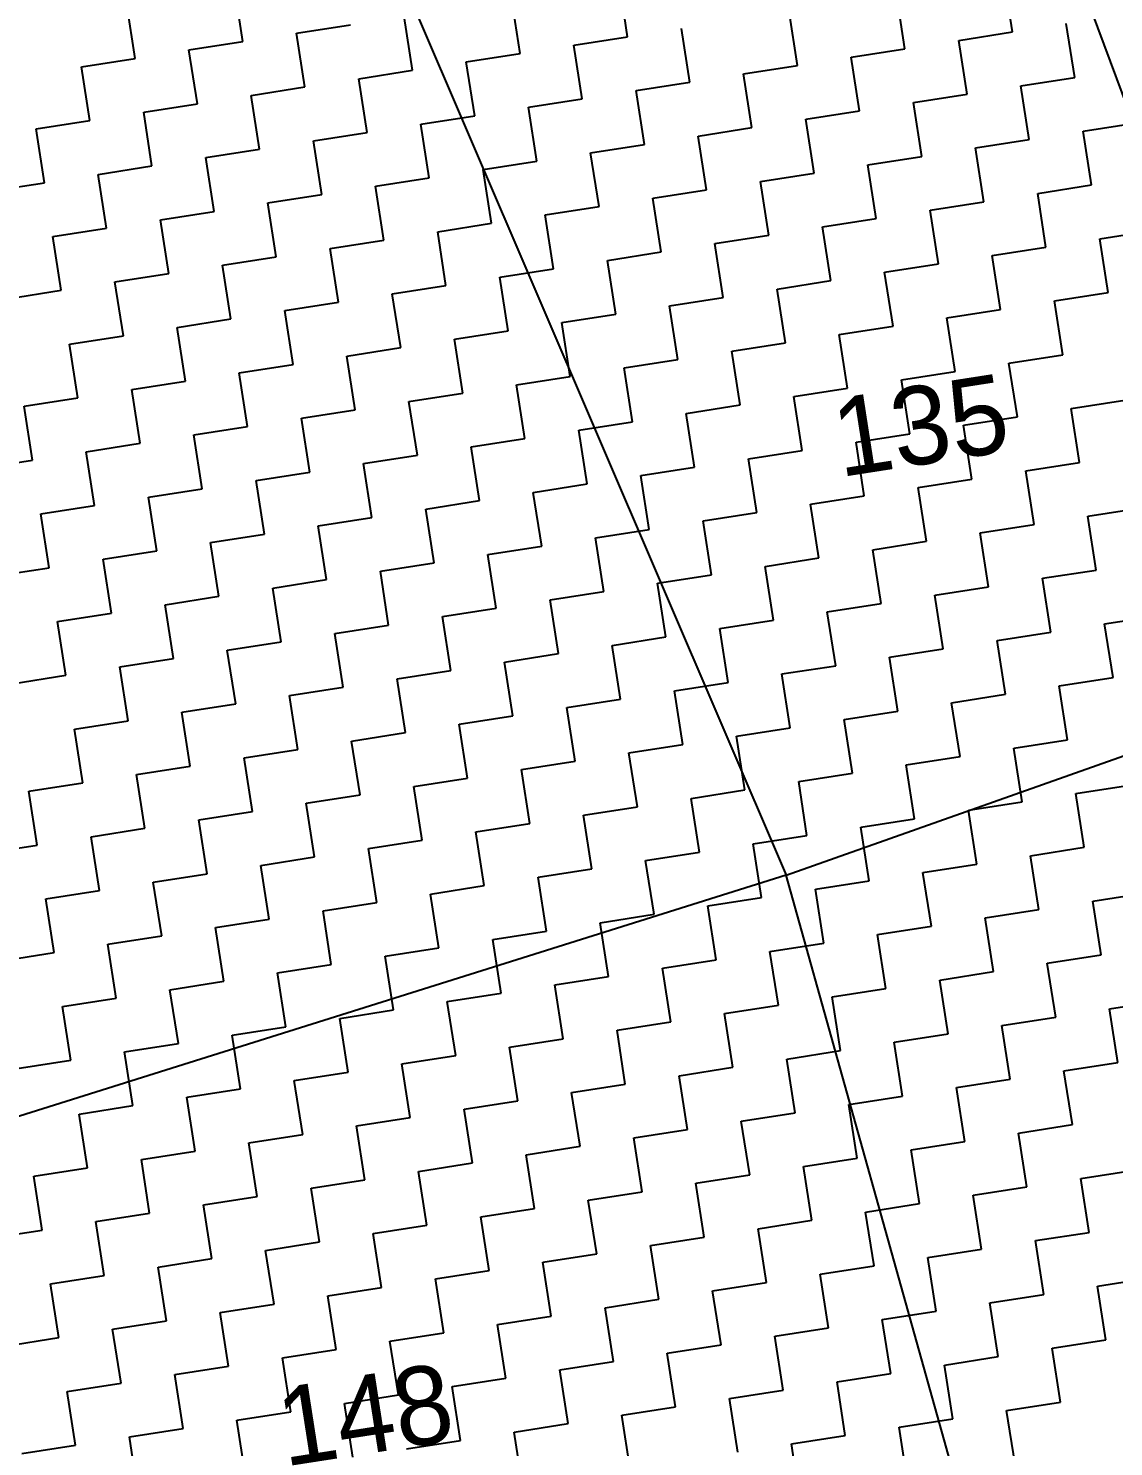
# Model space of a CAD drawing. Header units: metres. Extents: x 288492 to 290465, y 1999120 to 2001541.
# Drawn here: x 289430.8 to 289529.7, y 1999609.9 to 1999739.1 of the extents above; entities that cross this region are included whole.
import ezdxf
from ezdxf.enums import TextEntityAlignment as Align

# ---------------------------------------------------------------- set-up
doc = ezdxf.new("R2010")
doc.units = ezdxf.units.M
doc.header["$MEASUREMENT"] = 0
for name, color, linetype in [('POLY_HATCH', 12, 'Continuous'), ('POLY_PARCEL', 6, 'Continuous'), ('TEXT_PARCEL', 7, 'Continuous')]:
    doc.layers.add(name, color=color, linetype=linetype)
doc.styles.add('TEXT_MAP', font='KRDEV050.TTF')

# ---------------------------------------------------------------- blocks, each defined once
blk = doc.blocks.new('25')
at = {"layer": 'POLY_HATCH', "linetype": 'Continuous'}
for p, q in [((289526.29, 1999700.92), (289525.53, 1999705.97)), ((289453.97, 1999700.29), (289453.2, 1999705.35)), ((289490.13, 1999700.61), (289489.37, 1999705.66)), ((289516.18, 1999699.38), (289515.42, 1999704.44)), ((289443.86, 1999698.76), (289443.09, 1999703.82)), ((289480.02, 1999699.07), (289479.25, 1999704.13)), ((289459.03, 1999701.06), (289464.08, 1999701.83)), ((289469.91, 1999697.54), (289469.14, 1999702.6)), ((289506.07, 1999697.85), (289505.3, 1999702.91)), ((289459.79, 1999696.01), (289459.03, 1999701.06)), ((289485.08, 1999699.84), (289490.13, 1999700.61)), ((289495.96, 1999696.32), (289495.19, 1999701.37)), ((289521.24, 1999700.15), (289526.29, 1999700.92)), ((289532.12, 1999696.63), (289531.35, 1999701.69)), ((289448.91, 1999699.53), (289453.97, 1999700.29)), ((289449.68, 1999694.47), (289448.91, 1999699.53)), ((289485.84, 1999694.78), (289485.08, 1999699.84)), ((289511.13, 1999698.62), (289516.18, 1999699.38)), ((289522.01, 1999695.1), (289521.24, 1999700.15)), ((289438.8, 1999697.99), (289443.86, 1999698.76)), ((289439.57, 1999692.94), (289438.8, 1999697.99)), ((289474.96, 1999698.31), (289480.02, 1999699.07)), ((289475.73, 1999693.25), (289474.96, 1999698.31)), ((289501.01, 1999697.08), (289506.07, 1999697.85)), ((289511.89, 1999693.56), (289511.13, 1999698.62)), ((289464.85, 1999696.77), (289469.91, 1999697.54)), ((289465.62, 1999691.72), (289464.85, 1999696.77)), ((289501.78, 1999692.03), (289501.01, 1999697.08)), ((289527.06, 1999695.86), (289532.12, 1999696.63)), ((289454.74, 1999695.24), (289459.79, 1999696.01)), ((289455.51, 1999690.18), (289454.74, 1999695.24)), ((289490.9, 1999695.55), (289495.96, 1999696.32)), ((289491.67, 1999690.49), (289490.9, 1999695.55)), ((289527.83, 1999690.81), (289527.06, 1999695.86)), ((289444.63, 1999693.7), (289449.68, 1999694.47)), ((289480.79, 1999694.02), (289485.84, 1999694.78)), ((289481.55, 1999688.96), (289480.79, 1999694.02)), ((289516.95, 1999694.33), (289522.01, 1999695.1)), ((289517.72, 1999689.27), (289516.95, 1999694.33)), ((289434.51, 1999692.17), (289439.57, 1999692.94)), ((289445.39, 1999688.65), (289444.63, 1999693.7)), ((289470.67, 1999692.48), (289475.73, 1999693.25)), ((289471.44, 1999687.43), (289470.67, 1999692.48)), ((289506.84, 1999692.79), (289511.89, 1999693.56)), ((289507.6, 1999687.74), (289506.84, 1999692.79)), ((289435.28, 1999687.11), (289434.51, 1999692.17)), ((289460.56, 1999690.95), (289465.62, 1999691.72)), ((289496.72, 1999691.26), (289501.78, 1999692.03)), ((289497.49, 1999686.2), (289496.72, 1999691.26)), ((289532.89, 1999691.57), (289537.94, 1999692.34)), ((289533.65, 1999686.52), (289532.89, 1999691.57)), ((289450.45, 1999689.42), (289455.51, 1999690.18)), ((289461.33, 1999685.89), (289460.56, 1999690.95)), ((289486.61, 1999689.73), (289491.67, 1999690.49)), ((289522.77, 1999690.04), (289527.83, 1999690.81)), ((289523.54, 1999684.98), (289522.77, 1999690.04)), ((289440.34, 1999687.88), (289445.39, 1999688.65)), ((289451.22, 1999684.36), (289450.45, 1999689.42)), ((289476.5, 1999688.19), (289481.55, 1999688.96)), ((289487.38, 1999684.67), (289486.61, 1999689.73)), ((289512.66, 1999688.5), (289517.72, 1999689.27)), ((289513.43, 1999683.45), (289512.66, 1999688.5)), ((289430.22, 1999686.35), (289435.28, 1999687.11)), ((289441.1, 1999682.82), (289440.34, 1999687.88)), ((289466.38, 1999686.66), (289471.44, 1999687.43)), ((289477.26, 1999683.14), (289476.5, 1999688.19)), ((289502.55, 1999686.97), (289507.6, 1999687.74)), ((289456.27, 1999685.13), (289461.33, 1999685.89)), ((289467.15, 1999681.6), (289466.38, 1999686.66)), ((289492.43, 1999685.44), (289497.49, 1999686.2)), ((289503.31, 1999681.91), (289502.55, 1999686.97)), ((289528.6, 1999685.75), (289533.65, 1999686.52)), ((289457.04, 1999680.07), (289456.27, 1999685.13)), ((289482.32, 1999683.9), (289487.38, 1999684.67)), ((289493.2, 1999680.38), (289492.43, 1999685.44)), ((289518.48, 1999684.22), (289523.54, 1999684.98)), ((289529.36, 1999680.69), (289528.6, 1999685.75)), ((289446.16, 1999683.59), (289451.22, 1999684.36)), ((289446.93, 1999678.54), (289446.16, 1999683.59)), ((289472.21, 1999682.37), (289477.26, 1999683.14)), ((289483.09, 1999678.85), (289482.32, 1999683.9)), ((289508.37, 1999682.68), (289513.43, 1999683.45)), ((289519.25, 1999679.16), (289518.48, 1999684.22)), ((289436.05, 1999682.06), (289441.1, 1999682.82)), ((289436.81, 1999677), (289436.05, 1999682.06)), ((289472.97, 1999677.31), (289472.21, 1999682.37)), ((289498.26, 1999681.15), (289503.31, 1999681.91)), ((289509.14, 1999677.63), (289508.37, 1999682.68)), ((289534.42, 1999681.46), (289539.48, 1999682.23)), ((289462.1, 1999680.84), (289467.15, 1999681.6)), ((289462.86, 1999675.78), (289462.1, 1999680.84)), ((289499.02, 1999676.09), (289498.26, 1999681.15)), ((289524.31, 1999679.93), (289529.36, 1999680.69)), ((289535.19, 1999676.4), (289534.42, 1999681.46)), ((289451.98, 1999679.3), (289457.04, 1999680.07)), ((289452.75, 1999674.25), (289451.98, 1999679.3)), ((289488.14, 1999679.61), (289493.2, 1999680.38)), ((289488.91, 1999674.56), (289488.14, 1999679.61)), ((289514.19, 1999678.39), (289519.25, 1999679.16)), ((289525.07, 1999674.87), (289524.31, 1999679.93)), ((289441.87, 1999677.77), (289446.93, 1999678.54)), ((289478.03, 1999678.08), (289483.09, 1999678.85)), ((289478.8, 1999673.02), (289478.03, 1999678.08)), ((289514.96, 1999673.34), (289514.19, 1999678.39)), ((289431.76, 1999676.23), (289436.81, 1999677)), ((289442.64, 1999672.71), (289441.87, 1999677.77)), ((289467.92, 1999676.55), (289472.97, 1999677.31)), ((289468.69, 1999671.49), (289467.92, 1999676.55)), ((289504.08, 1999676.86), (289509.14, 1999677.63)), ((289504.85, 1999671.8), (289504.08, 1999676.86)), ((289457.81, 1999675.01), (289462.86, 1999675.78)), ((289493.97, 1999675.32), (289499.02, 1999676.09)), ((289494.73, 1999670.27), (289493.97, 1999675.32)), ((289530.13, 1999675.64), (289535.19, 1999676.4)), ((289530.9, 1999670.58), (289530.13, 1999675.64)), ((289447.69, 1999673.48), (289452.75, 1999674.25)), ((289458.57, 1999669.96), (289457.81, 1999675.01)), ((289483.85, 1999673.79), (289488.91, 1999674.56)), ((289484.62, 1999668.73), (289483.85, 1999673.79)), ((289520.02, 1999674.1), (289525.07, 1999674.87)), ((289520.78, 1999669.05), (289520.02, 1999674.1)), ((289437.58, 1999671.95), (289442.64, 1999672.71)), ((289448.46, 1999668.42), (289447.69, 1999673.48)), ((289473.74, 1999672.26), (289478.8, 1999673.02)), ((289509.9, 1999672.57), (289514.96, 1999673.34)), ((289510.67, 1999667.51), (289509.9, 1999672.57)), ((289438.35, 1999666.89), (289437.58, 1999671.95)), ((289463.63, 1999670.72), (289468.69, 1999671.49)), ((289474.51, 1999667.2), (289473.74, 1999672.26)), ((289499.79, 1999671.04), (289504.85, 1999671.8)), ((289453.52, 1999669.19), (289458.57, 1999669.96)), ((289464.4, 1999665.67), (289463.63, 1999670.72)), ((289489.68, 1999669.5), (289494.73, 1999670.27)), ((289500.56, 1999665.98), (289499.79, 1999671.04)), ((289525.84, 1999669.81), (289530.9, 1999670.58)), ((289526.61, 1999664.76), (289525.84, 1999669.81)), ((289454.28, 1999664.13), (289453.52, 1999669.19)), ((289479.57, 1999667.97), (289484.62, 1999668.73)), ((289490.44, 1999664.44), (289489.68, 1999669.5)), ((289515.73, 1999668.28), (289520.78, 1999669.05)), ((289443.4, 1999667.66), (289448.46, 1999668.42)), ((289444.17, 1999662.6), (289443.4, 1999667.66)), ((289469.45, 1999666.43), (289474.51, 1999667.2)), ((289480.33, 1999662.91), (289479.57, 1999667.97)), ((289505.61, 1999666.75), (289510.67, 1999667.51)), ((289516.49, 1999663.22), (289515.73, 1999668.28)), ((289433.29, 1999666.12), (289438.35, 1999666.89)), ((289434.06, 1999661.07), (289433.29, 1999666.12)), ((289470.22, 1999661.38), (289469.45, 1999666.43)), ((289495.5, 1999665.21), (289500.56, 1999665.98)), ((289506.38, 1999661.69), (289505.61, 1999666.75)), ((289531.66, 1999665.52), (289536.72, 1999666.29)), ((289459.34, 1999664.9), (289464.4, 1999665.67)), ((289460.11, 1999659.84), (289459.34, 1999664.9)), ((289496.27, 1999660.16), (289495.5, 1999665.21)), ((289521.55, 1999663.99), (289526.61, 1999664.76)), ((289532.43, 1999660.47), (289531.66, 1999665.52)), ((289449.23, 1999663.37), (289454.28, 1999664.13)), ((289449.99, 1999658.31), (289449.23, 1999663.37)), ((289485.39, 1999663.68), (289490.44, 1999664.44)), ((289486.16, 1999658.62), (289485.39, 1999663.68)), ((289511.44, 1999662.46), (289516.49, 1999663.22)), ((289522.32, 1999658.93), (289521.55, 1999663.99)), ((289439.11, 1999661.83), (289444.17, 1999662.6)), ((289439.88, 1999656.78), (289439.11, 1999661.83)), ((289475.28, 1999662.14), (289480.33, 1999662.91)), ((289476.04, 1999657.09), (289475.28, 1999662.14)), ((289512.2, 1999657.4), (289511.44, 1999662.46)), ((289429, 1999660.3), (289434.06, 1999661.07)), ((289465.16, 1999660.61), (289470.22, 1999661.38)), ((289465.93, 1999655.55), (289465.16, 1999660.61)), ((289501.32, 1999660.92), (289506.38, 1999661.69)), ((289502.09, 1999655.87), (289501.32, 1999660.92)), ((289527.37, 1999659.7), (289532.43, 1999660.47)), ((289455.05, 1999659.08), (289460.11, 1999659.84)), ((289491.21, 1999659.39), (289496.27, 1999660.16)), ((289491.98, 1999654.33), (289491.21, 1999659.39)), ((289528.14, 1999654.64), (289527.37, 1999659.7)), ((289444.94, 1999657.54), (289449.99, 1999658.31)), ((289455.82, 1999654.02), (289455.05, 1999659.08)), ((289481.1, 1999657.85), (289486.16, 1999658.62)), ((289481.87, 1999652.8), (289481.1, 1999657.85)), ((289517.26, 1999658.17), (289522.32, 1999658.93)), ((289518.03, 1999653.11), (289517.26, 1999658.17)), ((289434.82, 1999656.01), (289439.88, 1999656.78)), ((289445.7, 1999652.49), (289444.94, 1999657.54)), ((289470.99, 1999656.32), (289476.04, 1999657.09)), ((289507.15, 1999656.63), (289512.2, 1999657.4)), ((289507.91, 1999651.58), (289507.15, 1999656.63)), ((289435.59, 1999650.95), (289434.82, 1999656.01)), ((289460.87, 1999654.79), (289465.93, 1999655.55)), ((289471.75, 1999651.26), (289470.99, 1999656.32)), ((289497.04, 1999655.1), (289502.09, 1999655.87)), ((289533.2, 1999655.41), (289538.25, 1999656.18)), ((289533.96, 1999650.35), (289533.2, 1999655.41)), ((289450.76, 1999653.25), (289455.82, 1999654.02)), ((289461.64, 1999649.73), (289460.87, 1999654.79)), ((289486.92, 1999653.57), (289491.98, 1999654.33)), ((289497.8, 1999650.04), (289497.04, 1999655.1)), ((289523.08, 1999653.88), (289528.14, 1999654.64)), ((289523.85, 1999648.82), (289523.08, 1999653.88)), ((289440.65, 1999651.72), (289445.7, 1999652.49)), ((289451.53, 1999648.2), (289450.76, 1999653.25)), ((289476.81, 1999652.03), (289481.87, 1999652.8)), ((289487.69, 1999648.51), (289486.92, 1999653.57)), ((289512.97, 1999652.34), (289518.03, 1999653.11)), ((289441.41, 1999646.66), (289440.65, 1999651.72)), ((289466.7, 1999650.5), (289471.75, 1999651.26)), ((289477.58, 1999646.97), (289476.81, 1999652.03)), ((289502.86, 1999650.81), (289507.91, 1999651.58)), ((289513.74, 1999647.29), (289512.97, 1999652.34)), ((289430.53, 1999650.19), (289435.59, 1999650.95)), ((289467.46, 1999645.44), (289466.7, 1999650.5)), ((289492.75, 1999649.28), (289497.8, 1999650.04)), ((289503.63, 1999645.75), (289502.86, 1999650.81)), ((289528.91, 1999649.59), (289533.96, 1999650.35)), ((289456.58, 1999648.96), (289461.64, 1999649.73)), ((289457.35, 1999643.91), (289456.58, 1999648.96)), ((289482.63, 1999647.74), (289487.69, 1999648.51)), ((289493.51, 1999644.22), (289492.75, 1999649.28)), ((289518.79, 1999648.05), (289523.85, 1999648.82)), ((289529.67, 1999644.53), (289528.91, 1999649.59)), ((289446.47, 1999647.43), (289451.53, 1999648.2)), ((289447.24, 1999642.37), (289446.47, 1999647.43)), ((289483.4, 1999642.69), (289482.63, 1999647.74)), ((289508.68, 1999646.52), (289513.74, 1999647.29)), ((289519.56, 1999643), (289518.79, 1999648.05)), ((289436.36, 1999645.9), (289441.41, 1999646.66)), ((289437.12, 1999640.84), (289436.36, 1999645.9)), ((289472.52, 1999646.21), (289477.58, 1999646.97)), ((289473.29, 1999641.15), (289472.52, 1999646.21)), ((289509.45, 1999641.46), (289508.68, 1999646.52)), ((289534.73, 1999645.3), (289539.79, 1999646.06)), ((289462.41, 1999644.67), (289467.46, 1999645.44)), ((289463.17, 1999639.62), (289462.41, 1999644.67)), ((289498.57, 1999644.99), (289503.63, 1999645.75)), ((289499.34, 1999639.93), (289498.57, 1999644.99)), ((289524.62, 1999643.76), (289529.67, 1999644.53)), ((289535.5, 1999640.24), (289534.73, 1999645.3)), ((289452.29, 1999643.14), (289457.35, 1999643.91)), ((289453.06, 1999638.08), (289452.29, 1999643.14)), ((289488.46, 1999643.45), (289493.51, 1999644.22)), ((289489.22, 1999638.4), (289488.46, 1999643.45)), ((289525.38, 1999638.71), (289524.62, 1999643.76)), ((289442.18, 1999641.61), (289447.24, 1999642.37)), ((289478.34, 1999641.92), (289483.4, 1999642.69)), ((289479.11, 1999636.86), (289478.34, 1999641.92)), ((289514.5, 1999642.23), (289519.56, 1999643)), ((289515.27, 1999637.17), (289514.5, 1999642.23)), ((289432.07, 1999640.07), (289437.12, 1999640.84)), ((289442.95, 1999636.55), (289442.18, 1999641.61)), ((289468.23, 1999640.38), (289473.29, 1999641.15)), ((289504.39, 1999640.7), (289509.45, 1999641.46)), ((289505.16, 1999635.64), (289504.39, 1999640.7)), ((289458.12, 1999638.85), (289463.17, 1999639.62)), ((289469, 1999635.33), (289468.23, 1999640.38)), ((289494.28, 1999639.16), (289499.34, 1999639.93)), ((289495.05, 1999634.11), (289494.28, 1999639.16)), ((289530.44, 1999639.47), (289535.5, 1999640.24)), ((289531.21, 1999634.42), (289530.44, 1999639.47)), ((289448, 1999637.32), (289453.06, 1999638.08)), ((289458.88, 1999633.79), (289458.12, 1999638.85)), ((289484.17, 1999637.63), (289489.22, 1999638.4)), ((289520.33, 1999637.94), (289525.38, 1999638.71)), ((289521.1, 1999632.88), (289520.33, 1999637.94)), ((289437.89, 1999635.78), (289442.95, 1999636.55)), ((289448.77, 1999632.26), (289448, 1999637.32)), ((289474.05, 1999636.1), (289479.11, 1999636.86)), ((289484.93, 1999632.57), (289484.17, 1999637.63)), ((289510.22, 1999636.41), (289515.27, 1999637.17)), ((289438.66, 1999630.73), (289437.89, 1999635.78)), ((289463.94, 1999634.56), (289469, 1999635.33)), ((289474.82, 1999631.04), (289474.05, 1999636.1)), ((289500.1, 1999634.87), (289505.16, 1999635.64)), ((289510.98, 1999631.35), (289510.22, 1999636.41)), ((289464.71, 1999629.51), (289463.94, 1999634.56)), ((289489.99, 1999633.34), (289495.05, 1999634.11)), ((289500.87, 1999629.82), (289500.1, 1999634.87)), ((289526.15, 1999633.65), (289531.21, 1999634.42)), ((289453.83, 1999633.03), (289458.88, 1999633.79)), ((289454.59, 1999627.97), (289453.83, 1999633.03)), ((289479.88, 1999631.81), (289484.93, 1999632.57)), ((289490.76, 1999628.28), (289489.99, 1999633.34)), ((289516.04, 1999632.12), (289521.1, 1999632.88)), ((289526.92, 1999628.59), (289526.15, 1999633.65)), ((289443.72, 1999631.49), (289448.77, 1999632.26)), ((289444.48, 1999626.44), (289443.72, 1999631.49)), ((289480.64, 1999626.75), (289479.88, 1999631.81)), ((289505.93, 1999630.58), (289510.98, 1999631.35)), ((289516.81, 1999627.06), (289516.04, 1999632.12)), ((289433.6, 1999629.96), (289438.66, 1999630.73)), ((289434.37, 1999624.9), (289433.6, 1999629.96)), ((289469.76, 1999630.27), (289474.82, 1999631.04)), ((289470.53, 1999625.22), (289469.76, 1999630.27)), ((289506.69, 1999625.53), (289505.93, 1999630.58)), ((289531.97, 1999629.36), (289537.03, 1999630.13)), ((289459.65, 1999628.74), (289464.71, 1999629.51)), ((289460.42, 1999623.68), (289459.65, 1999628.74)), ((289495.81, 1999629.05), (289500.87, 1999629.82)), ((289496.58, 1999623.99), (289495.81, 1999629.05)), ((289521.86, 1999627.83), (289526.92, 1999628.59)), ((289532.74, 1999624.31), (289531.97, 1999629.36)), ((289449.54, 1999627.2), (289454.59, 1999627.97)), ((289450.31, 1999622.15), (289449.54, 1999627.2)), ((289485.7, 1999627.52), (289490.76, 1999628.28)), ((289486.47, 1999622.46), (289485.7, 1999627.52)), ((289522.63, 1999622.77), (289521.86, 1999627.83)), ((289439.43, 1999625.67), (289444.48, 1999626.44)), ((289475.59, 1999625.98), (289480.64, 1999626.75)), ((289476.35, 1999620.93), (289475.59, 1999625.98)), ((289511.75, 1999626.29), (289516.81, 1999627.06)), ((289512.52, 1999621.24), (289511.75, 1999626.29)), ((289429.31, 1999624.14), (289434.37, 1999624.9)), ((289440.19, 1999620.61), (289439.43, 1999625.67)), ((289465.47, 1999624.45), (289470.53, 1999625.22)), ((289501.64, 1999624.76), (289506.69, 1999625.53)), ((289502.4, 1999619.7), (289501.64, 1999624.76)), ((289455.36, 1999622.91), (289460.42, 1999623.68)), ((289466.24, 1999619.39), (289465.47, 1999624.45)), ((289491.52, 1999623.23), (289496.58, 1999623.99)), ((289492.29, 1999618.17), (289491.52, 1999623.23)), ((289527.69, 1999623.54), (289532.74, 1999624.31)), ((289528.45, 1999618.48), (289527.69, 1999623.54)), ((289445.25, 1999621.38), (289450.31, 1999622.15)), ((289456.13, 1999617.86), (289455.36, 1999622.91)), ((289481.41, 1999621.69), (289486.47, 1999622.46)), ((289517.57, 1999622), (289522.63, 1999622.77)), ((289518.34, 1999616.95), (289517.57, 1999622)), ((289435.14, 1999619.85), (289440.19, 1999620.61)), ((289446.02, 1999616.32), (289445.25, 1999621.38)), ((289471.3, 1999620.16), (289476.35, 1999620.93)), ((289482.18, 1999616.64), (289481.41, 1999621.69)), ((289507.46, 1999620.47), (289512.52, 1999621.24)), ((289435.9, 1999614.79), (289435.14, 1999619.85)), ((289461.19, 1999618.63), (289466.24, 1999619.39)), ((289472.06, 1999615.1), (289471.3, 1999620.16)), ((289497.35, 1999618.94), (289502.4, 1999619.7)), ((289508.23, 1999615.41), (289507.46, 1999620.47)), ((289533.51, 1999619.25), (289538.57, 1999620.02)), ((289534.28, 1999614.19), (289533.51, 1999619.25)), ((289451.07, 1999617.09), (289456.13, 1999617.86)), ((289461.95, 1999613.57), (289461.19, 1999618.63)), ((289487.23, 1999617.4), (289492.29, 1999618.17)), ((289498.11, 1999613.88), (289497.35, 1999618.94)), ((289523.4, 1999617.72), (289528.45, 1999618.48)), ((289451.84, 1999612.04), (289451.07, 1999617.09)), ((289477.12, 1999615.87), (289482.18, 1999616.64)), ((289488, 1999612.35), (289487.23, 1999617.4)), ((289513.28, 1999616.18), (289518.34, 1999616.95)), ((289524.16, 1999612.66), (289523.4, 1999617.72)), ((289440.96, 1999615.56), (289446.02, 1999616.32)), ((289441.73, 1999610.5), (289440.96, 1999615.56)), ((289477.89, 1999610.81), (289477.12, 1999615.87)), ((289503.17, 1999614.65), (289508.23, 1999615.41)), ((289514.05, 1999611.12), (289513.28, 1999616.18)), ((289430.85, 1999614.02), (289435.9, 1999614.79)), ((289467.01, 1999614.34), (289472.06, 1999615.1)), ((289467.78, 1999609.28), (289467.01, 1999614.34)), ((289493.06, 1999613.11), (289498.11, 1999613.88)), ((289503.94, 1999609.59), (289503.17, 1999614.65)), ((289529.22, 1999613.43), (289534.28, 1999614.19)), ((289456.9, 1999612.8), (289461.95, 1999613.57)), ((289457.66, 1999607.75), (289456.9, 1999612.8)), ((289493.82, 1999608.06), (289493.06, 1999613.11)), ((289519.11, 1999611.89), (289524.16, 1999612.66)), ((289529.99, 1999608.37), (289529.22, 1999613.43)), ((289446.78, 1999611.27), (289451.84, 1999612.04)), ((289447.55, 1999606.21), (289446.78, 1999611.27)), ((289482.94, 1999611.58), (289488, 1999612.35)), ((289483.71, 1999606.52), (289482.94, 1999611.58)), ((289519.87, 1999606.84), (289519.11, 1999611.89)), ((289436.67, 1999609.73), (289441.73, 1999610.5)), ((289472.83, 1999610.05), (289477.89, 1999610.81)), ((289473.6, 1999604.99), (289472.83, 1999610.05)), ((289508.99, 1999610.36), (289514.05, 1999611.12)), ((289509.76, 1999605.3), (289508.99, 1999610.36)), ((289535.04, 1999609.14), (289540.1, 1999609.9)), ((289437.44, 1999604.68), (289436.67, 1999609.73)), ((289462.72, 1999608.51), (289467.78, 1999609.28)), ((289463.49, 1999603.46), (289462.72, 1999608.51)), ((289498.88, 1999608.82), (289503.94, 1999609.59)), ((289499.65, 1999603.77), (289498.88, 1999608.82)), ((289535.81, 1999604.08), (289535.04, 1999609.14)), ((289452.61, 1999606.98), (289457.66, 1999607.75)), ((289488.77, 1999607.29), (289493.82, 1999608.06)), ((289489.53, 1999602.23), (289488.77, 1999607.29)), ((289524.93, 1999607.6), (289529.99, 1999608.37)), ((289525.7, 1999602.55), (289524.93, 1999607.6)), ((289442.49, 1999605.44), (289447.55, 1999606.21)), ((289453.37, 1999601.92), (289452.61, 1999606.98)), ((289478.66, 1999605.76), (289483.71, 1999606.52)), ((289514.82, 1999606.07), (289519.87, 1999606.84)), ((289515.58, 1999601.01), (289514.82, 1999606.07)), ((289432.38, 1999603.91), (289437.44, 1999604.68)), ((289443.26, 1999600.39), (289442.49, 1999605.44)), ((289468.54, 1999604.22), (289473.6, 1999604.99)), ((289479.42, 1999600.7), (289478.66, 1999605.76)), ((289504.7, 1999604.53), (289509.76, 1999605.3)), ((289505.47, 1999599.48), (289504.7, 1999604.53)), ((289458.43, 1999602.69), (289463.49, 1999603.46)), ((289469.31, 1999599.17), (289468.54, 1999604.22)), ((289494.59, 1999603), (289499.65, 1999603.77)), ((289530.75, 1999603.31), (289535.81, 1999604.08)), ((289531.52, 1999598.26), (289530.75, 1999603.31)), ((289448.32, 1999601.16), (289453.37, 1999601.92)), ((289459.2, 1999597.63), (289458.43, 1999602.69)), ((289484.48, 1999601.47), (289489.53, 1999602.23)), ((289495.36, 1999597.94), (289494.59, 1999603)), ((289520.64, 1999601.78), (289525.7, 1999602.55)), ((289449.08, 1999596.1), (289448.32, 1999601.16)), ((289474.37, 1999599.93), (289479.42, 1999600.7)), ((289485.25, 1999596.41), (289484.48, 1999601.47)), ((289510.53, 1999600.25), (289515.58, 1999601.01)), ((289521.41, 1999596.72), (289520.64, 1999601.78)), ((289438.2, 1999599.62), (289443.26, 1999600.39)), ((289438.97, 1999594.57), (289438.2, 1999599.62)), ((289475.13, 1999594.88), (289474.37, 1999599.93)), ((289500.41, 1999598.71), (289505.47, 1999599.48)), ((289511.29, 1999595.19), (289510.53, 1999600.25)), ((289464.25, 1999598.4), (289469.31, 1999599.17)), ((289465.02, 1999593.34), (289464.25, 1999598.4)), ((289490.3, 1999597.18), (289495.36, 1999597.94)), ((289501.18, 1999593.66), (289500.41, 1999598.71)), ((289526.46, 1999597.49), (289531.52, 1999598.26)), ((289454.14, 1999596.87), (289459.2, 1999597.63)), ((289454.91, 1999591.81), (289454.14, 1999596.87)), ((289491.07, 1999592.12), (289490.3, 1999597.18)), ((289516.35, 1999595.96), (289521.41, 1999596.72)), ((289527.23, 1999592.43), (289526.46, 1999597.49)), ((289444.03, 1999595.33), (289449.08, 1999596.1)), ((289444.79, 1999590.28), (289444.03, 1999595.33)), ((289480.19, 1999595.64), (289485.25, 1999596.41)), ((289480.96, 1999590.59), (289480.19, 1999595.64)), ((289506.24, 1999594.42), (289511.29, 1999595.19)), ((289517.12, 1999590.9), (289516.35, 1999595.96)), ((289433.91, 1999593.8), (289438.97, 1999594.57)), ((289470.08, 1999594.11), (289475.13, 1999594.88)), ((289470.84, 1999589.05), (289470.08, 1999594.11)), ((289507, 1999589.37), (289506.24, 1999594.42)), ((289532.29, 1999593.2), (289537.34, 1999593.97)), ((289434.68, 1999588.74), (289433.91, 1999593.8)), ((289459.96, 1999592.58), (289465.02, 1999593.34)), ((289460.73, 1999587.52), (289459.96, 1999592.58)), ((289496.12, 1999592.89), (289501.18, 1999593.66)), ((289496.89, 1999587.83), (289496.12, 1999592.89)), ((289533.05, 1999588.14), (289532.29, 1999593.2)), ((289449.85, 1999591.04), (289454.91, 1999591.81)), ((289486.01, 1999591.35), (289491.07, 1999592.12)), ((289486.78, 1999586.3), (289486.01, 1999591.35)), ((289522.17, 1999591.67), (289527.23, 1999592.43)), ((289522.94, 1999586.61), (289522.17, 1999591.67)), ((289439.74, 1999589.51), (289444.79, 1999590.28)), ((289450.62, 1999585.99), (289449.85, 1999591.04)), ((289475.9, 1999589.82), (289480.96, 1999590.59)), ((289512.06, 1999590.13), (289517.12, 1999590.9)), ((289512.83, 1999585.08), (289512.06, 1999590.13)), ((289429.62, 1999587.98), (289434.68, 1999588.74)), ((289440.5, 1999584.45), (289439.74, 1999589.51)), ((289465.79, 1999588.29), (289470.84, 1999589.05)), ((289476.67, 1999584.76), (289475.9, 1999589.82)), ((289501.95, 1999588.6), (289507, 1999589.37)), ((289502.72, 1999583.54), (289501.95, 1999588.6)), ((289455.67, 1999586.75), (289460.73, 1999587.52)), ((289466.55, 1999583.23), (289465.79, 1999588.29)), ((289491.84, 1999587.06), (289496.89, 1999587.83)), ((289528, 1999587.38), (289533.05, 1999588.14)), ((289528.76, 1999582.32), (289528, 1999587.38)), ((289445.56, 1999585.22), (289450.62, 1999585.99)), ((289456.44, 1999581.7), (289455.67, 1999586.75)), ((289481.72, 1999585.53), (289486.78, 1999586.3)), ((289492.6, 1999582.01), (289491.84, 1999587.06)), ((289517.88, 1999585.84), (289522.94, 1999586.61)), ((289446.33, 1999580.16), (289445.56, 1999585.22)), ((289471.61, 1999584), (289476.67, 1999584.76)), ((289482.49, 1999580.47), (289481.72, 1999585.53)), ((289507.77, 1999584.31), (289512.83, 1999585.08)), ((289518.65, 1999580.79), (289517.88, 1999585.84)), ((289435.45, 1999583.69), (289440.5, 1999584.45)), ((289436.21, 1999578.63), (289435.45, 1999583.69)), ((289461.5, 1999582.46), (289466.55, 1999583.23)), ((289472.38, 1999578.94), (289471.61, 1999584)), ((289497.66, 1999582.78), (289502.72, 1999583.54)), ((289508.54, 1999579.25), (289507.77, 1999584.31)), ((289533.82, 1999583.09), (289538.88, 1999583.85)), ((289462.26, 1999577.41), (289461.5, 1999582.46)), ((289487.55, 1999581.24), (289492.6, 1999582.01)), ((289498.43, 1999577.72), (289497.66, 1999582.78)), ((289523.71, 1999581.55), (289528.76, 1999582.32)), ((289534.59, 1999578.03), (289533.82, 1999583.09)), ((289451.38, 1999580.93), (289456.44, 1999581.7)), ((289452.15, 1999575.87), (289451.38, 1999580.93)), ((289488.31, 1999576.19), (289487.55, 1999581.24)), ((289513.59, 1999580.02), (289518.65, 1999580.79)), ((289524.47, 1999576.5), (289523.71, 1999581.55)), ((289441.27, 1999579.4), (289446.33, 1999580.16)), ((289442.04, 1999574.34), (289441.27, 1999579.4)), ((289477.43, 1999579.71), (289482.49, 1999580.47)), ((289478.2, 1999574.65), (289477.43, 1999579.71)), ((289503.48, 1999578.49), (289508.54, 1999579.25)), ((289514.36, 1999574.96), (289513.59, 1999580.02)), ((289431.16, 1999577.86), (289436.21, 1999578.63)), ((289467.32, 1999578.17), (289472.38, 1999578.94)), ((289468.09, 1999573.12), (289467.32, 1999578.17)), ((289504.25, 1999573.43), (289503.48, 1999578.49)), ((289529.53, 1999577.26), (289534.59, 1999578.03)), ((289457.21, 1999576.64), (289462.26, 1999577.41)), ((289457.97, 1999571.58), (289457.21, 1999576.64)), ((289493.37, 1999576.95), (289498.43, 1999577.72)), ((289494.14, 1999571.9), (289493.37, 1999576.95)), ((289530.3, 1999572.21), (289529.53, 1999577.26)), ((289447.09, 1999575.11), (289452.15, 1999575.87)), ((289483.26, 1999575.42), (289488.31, 1999576.19)), ((289484.02, 1999570.36), (289483.26, 1999575.42)), ((289519.42, 1999575.73), (289524.47, 1999576.5)), ((289520.19, 1999570.67), (289519.42, 1999575.73)), ((289436.98, 1999573.57), (289442.04, 1999574.34)), ((289447.86, 1999570.05), (289447.09, 1999575.11)), ((289473.14, 1999573.88), (289478.2, 1999574.65)), ((289473.91, 1999568.83), (289473.14, 1999573.88)), ((289509.31, 1999574.2), (289514.36, 1999574.96)), ((289510.07, 1999569.14), (289509.31, 1999574.2)), ((289437.75, 1999568.52), (289436.98, 1999573.57)), ((289463.03, 1999572.35), (289468.09, 1999573.12)), ((289499.19, 1999572.66), (289504.25, 1999573.43)), ((289499.96, 1999567.61), (289499.19, 1999572.66)), ((289452.92, 1999570.82), (289457.97, 1999571.58)), ((289463.8, 1999567.29), (289463.03, 1999572.35)), ((289489.08, 1999571.13), (289494.14, 1999571.9)), ((289525.24, 1999571.44), (289530.3, 1999572.21)), ((289526.01, 1999566.38), (289525.24, 1999571.44)), ((289442.81, 1999569.28), (289447.86, 1999570.05)), ((289453.68, 1999565.76), (289452.92, 1999570.82)), ((289478.97, 1999569.59), (289484.02, 1999570.36)), ((289489.85, 1999566.07), (289489.08, 1999571.13)), ((289515.13, 1999569.91), (289520.19, 1999570.67)), ((289515.9, 1999564.85), (289515.13, 1999569.91)), ((289443.57, 1999564.23), (289442.81, 1999569.28)), ((289468.85, 1999568.06), (289473.91, 1999568.83)), ((289479.73, 1999564.54), (289478.97, 1999569.59)), ((289505.02, 1999568.37), (289510.07, 1999569.14)), ((289432.69, 1999567.75), (289437.75, 1999568.52)), ((289505.78, 1999563.32), (289505.02, 1999568.37))]:
    blk.add_line(p, q, dxfattribs=at)
at = {"layer": 'POLY_PARCEL'}
for p, q in [((289445.47, 1999761.4), (289504.71, 1999621.8)), ((289531.9, 1999707.79), (289583.83, 1999566.27)), ((289504.71, 1999621.8), (289556.78, 1999639.97)), ((289504.71, 1999621.8), (289404.15, 1999590.65)), ((289525.58, 1999546.21), (289504.71, 1999621.8))]:
    blk.add_line(p, q, dxfattribs=at)
at = {"layer": 'TEXT_PARCEL', "style": 'TEXT_MAP'}
for s, p in [('135', (289517.49, 1999664.03)), ('148', (289464.94, 1999571.3))]:
    blk.add_text(s, height=7.365, rotation=8.6241, dxfattribs=at).set_placement(p, align=Align.MIDDLE)

msp = doc.modelspace()

# ---------------------------------------------------------------- block references
at = {"xscale": 0.9698261639439751, "yscale": 0.9698261639439751, "zscale": 0.9698261639439751, "rotation": 0.222768048152709}
msp.add_blockref('25', (16272.72, 59299.43), dxfattribs=at)

doc.saveas('drawing.dxf')
